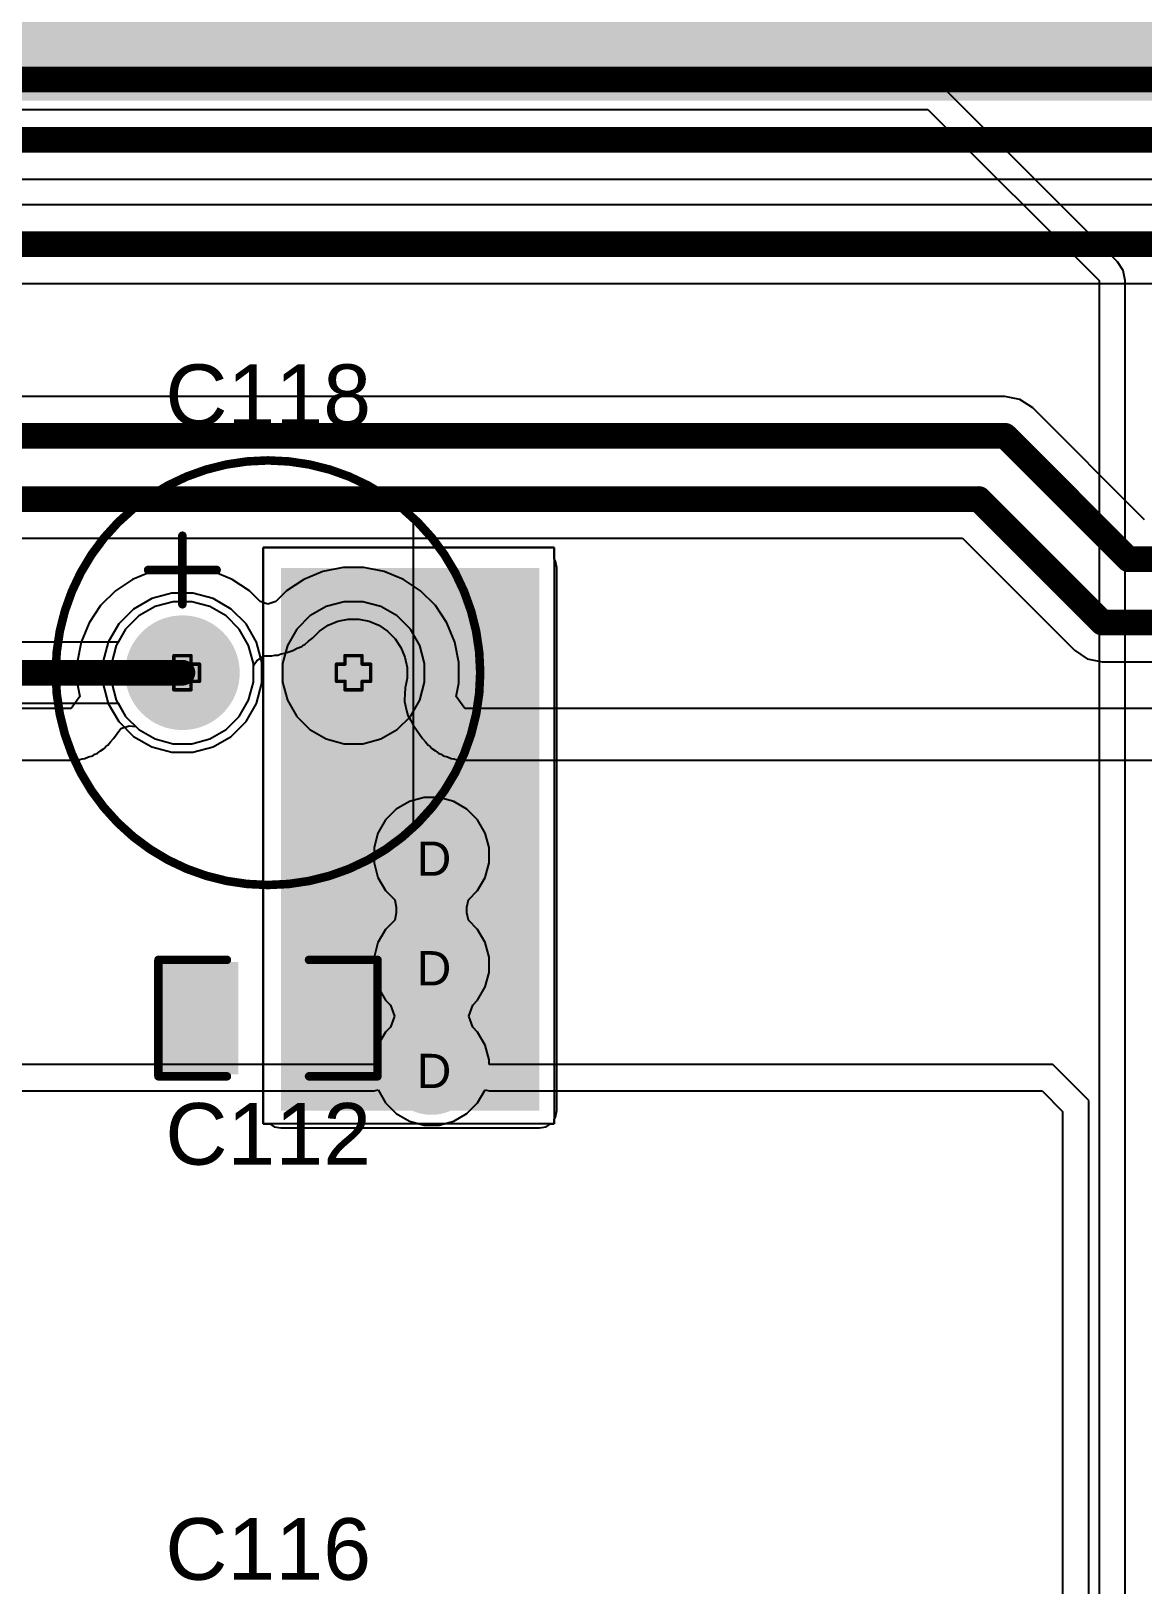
# Model space of a CAD drawing. Header units: inches. Extents: x 0 to 5379, y 0 to 5429.
# Drawn here: x 195.46 to 211.96, y 44.91 to 67.96 of the extents above; entities that cross this region are included whole.
import ezdxf

# ---------------------------------------------------------------- set-up
doc = ezdxf.new("R2010")
doc.units = ezdxf.units.IN
for name, color, linetype in [('Bottom Layer', 5, 'Continuous'), ('Bottom Solder', 6, 'Continuous'), ('Drill Drawing', 1, 'Continuous'), ('GND01', 16, 'Continuous'), ('GND02', 76, 'Continuous'), ('Multi-Layer', 9, 'Continuous'), ('Pad Holes', 156, 'Continuous'), ('PWR', 156, 'Continuous'), ('SIG 01', 90, 'Continuous'), ('Top Layer', 1, 'Continuous'), ('Top Overlay', 2, 'Continuous'), ('Top Paste', 8, 'Continuous'), ('Top Solder', 216, 'Continuous'), ('Via Holes', 16, 'Continuous')]:
    doc.layers.add(name, color=color, linetype=linetype)
doc.styles.add('Arial', font='', dxfattribs={"height": 0.2})
doc.styles.get('Arial').set_extended_font_data('Arial')

# ---------------------------------------------------------------- blocks, each defined once
blk = doc.blocks.new('SPE1VM221E12OL_1009')
at = {"layer": 'Bottom Layer'}
h = blk.add_hatch(color=5, dxfattribs=at)
edge = h.paths.add_edge_path()
edge.add_arc((-1.27, 0), 0.8, 0, 360)
h = blk.add_hatch(color=5, dxfattribs=at)
edge = h.paths.add_edge_path()
edge.add_arc((1.27, 0), 0.8, 0, 360)
at = {"layer": 'Bottom Solder'}
h = blk.add_hatch(color=6, dxfattribs=at)
edge = h.paths.add_edge_path()
edge.add_arc((-1.27, 0), 0.851, 0, 360)
h = blk.add_hatch(color=6, dxfattribs=at)
edge = h.paths.add_edge_path()
edge.add_arc((1.27, 0), 0.851, 0, 360)
at = {"layer": 'GND01'}
h = blk.add_hatch(color=16, dxfattribs=at)
edge = h.paths.add_edge_path()
edge.add_arc((-1.27, 0), 0.8, 0, 360)
h = blk.add_hatch(color=16, dxfattribs=at)
edge = h.paths.add_edge_path()
edge.add_arc((1.27, 0), 0.8, 0, 360)
at = {"layer": 'GND02'}
h = blk.add_hatch(color=76, dxfattribs=at)
edge = h.paths.add_edge_path()
edge.add_arc((-1.27, 0), 0.8, 0, 360)
h = blk.add_hatch(color=76, dxfattribs=at)
edge = h.paths.add_edge_path()
edge.add_arc((1.27, 0), 0.8, 0, 360)
at = {"layer": 'Multi-Layer'}
h = blk.add_hatch(color=9, dxfattribs=at)
edge = h.paths.add_edge_path()
edge.add_arc((-1.27, 0), 0.8, 0, 360)
h = blk.add_hatch(color=9, dxfattribs=at)
edge = h.paths.add_edge_path()
edge.add_arc((1.27, 0), 0.8, 0, 360)
at = {"layer": 'Pad Holes'}
h = blk.add_hatch(color=7, dxfattribs=at)
edge = h.paths.add_edge_path()
edge.add_arc((-1.27, 0), 0.5, 0, 360)
h = blk.add_hatch(color=7, dxfattribs=at)
edge = h.paths.add_edge_path()
edge.add_arc((1.27, 0), 0.5, 0, 360)
at = {"layer": 'PWR'}
h = blk.add_hatch(color=156, dxfattribs=at)
edge = h.paths.add_edge_path()
edge.add_arc((-1.27, 0), 0.8, 0, 360)
h = blk.add_hatch(color=156, dxfattribs=at)
edge = h.paths.add_edge_path()
edge.add_arc((1.27, 0), 0.8, 0, 360)
at = {"layer": 'SIG 01'}
h = blk.add_hatch(color=90, dxfattribs=at)
edge = h.paths.add_edge_path()
edge.add_arc((-1.27, 0), 0.8, 0, 360)
h = blk.add_hatch(color=90, dxfattribs=at)
edge = h.paths.add_edge_path()
edge.add_arc((1.27, 0), 0.8, 0, 360)
at = {"layer": 'Top Layer'}
h = blk.add_hatch(color=1, dxfattribs=at)
edge = h.paths.add_edge_path()
edge.add_arc((-1.27, 0), 0.8, 0, 360)
h = blk.add_hatch(color=1, dxfattribs=at)
edge = h.paths.add_edge_path()
edge.add_arc((1.27, 0), 0.8, 0, 360)
at = {"layer": 'Top Solder'}
h = blk.add_hatch(color=216, dxfattribs=at)
edge = h.paths.add_edge_path()
edge.add_arc((-1.27, 0), 0.851, 0, 360)
h = blk.add_hatch(color=216, dxfattribs=at)
edge = h.paths.add_edge_path()
edge.add_arc((1.27, 0), 0.851, 0, 360)
at = {"layer": 'Top Overlay'}
for p, q in [((2.159, -2.286), (2.159, 2.286)), ((2.159, 2.286), (2.319, 2.142)), ((2.319, 2.142), (2.595, 1.812)), ((2.595, 1.812), (2.822, 1.447)), ((2.822, 1.447), (2.997, 1.054)), ((2.997, 1.054), (3.115, 0.641)), ((3.115, 0.641), (3.175, 0.215)), ((3.175, 0.215), (3.175, -0.215)), ((3.175, -0.215), (3.115, -0.641)), ((3.115, -0.641), (2.997, -1.054)), ((2.997, -1.054), (2.822, -1.447)), ((2.822, -1.447), (2.595, -1.812)), ((2.595, -1.812), (2.319, -2.142)), ((2.319, -2.142), (2.159, -2.286)), ((2.159, -2.286), (2.159, -2.286))]:
    blk.add_line(p, q, dxfattribs=at)
for points in [[(3.15, 0, 0.127, 0.127, 1), (-3.15, 0, 0.127, 0.127, 1)], [(-1.302, 2.032, 0.0635, 0.0635, 1), (-1.238, 2.032, 0.0635, 0.0635, 1)], [(-1.81, 1.524, 0.0635, 0.0635, 1), (-1.746, 1.524, 0.0635, 0.0635, 1)], [(-0.794, 1.524, 0.0635, 0.0635, 1), (-0.73, 1.524, 0.0635, 0.0635, 1)], [(-1.302, 1.016, 0.0635, 0.0635, 1), (-1.238, 1.016, 0.0635, 0.0635, 1)], [(-3.181, 0, 0.0635, 0.0635, 1), (-3.118, 0, 0.0635, 0.0635, 1)], [(3.118, 0, 0.0635, 0.0635, 1), (3.181, 0, 0.0635, 0.0635, 1)]]:
    blk.add_lwpolyline(points, format="xyseb", close=True, dxfattribs=at)
for points in [[(-1.27, 1.016, 0.127, 0.127, 0), (-1.27, 2.032, 0.127, 0.127, 0)], [(-1.778, 1.524, 0.127, 0.127, 0), (-0.762, 1.524, 0.127, 0.127, 0)]]:
    blk.add_lwpolyline(points, format="xyseb", dxfattribs=at)
blk = doc.blocks.new('C___0805_1015')
at = {"layer": 'Top Layer'}
for points in [[(-1.524, 0.762), (-0.508, 0.762), (-0.508, -0.762), (-1.524, -0.762)], [(0.508, 0.762), (1.524, 0.762), (1.524, -0.762), (0.508, -0.762)]]:
    blk.add_hatch(color=1, dxfattribs=at).paths.add_polyline_path(points)
at = {"layer": 'Top Paste'}
for points in [[(-1.524, 0.762), (-0.508, 0.762), (-0.508, -0.762), (-1.524, -0.762)], [(0.508, 0.762), (1.524, 0.762), (1.524, -0.762), (0.508, -0.762)]]:
    blk.add_hatch(color=8, dxfattribs=at).paths.add_polyline_path(points)
at = {"layer": 'Top Solder'}
for points in [[(-1.594, 0.832), (-0.438, 0.832), (-0.438, -0.832), (-1.594, -0.832)], [(0.438, 0.832), (1.594, 0.832), (1.594, -0.832), (0.438, -0.832)]]:
    blk.add_hatch(color=216, dxfattribs=at).paths.add_polyline_path(points)
at = {"layer": 'Top Overlay'}
for points in [[(-1.626, 0.864, 0.127, 0.127, 0), (-1.626, -0.864, 0.127, 0.127, 0)], [(-0.61, 0.864, 0.127, 0.127, 0), (-1.626, 0.864, 0.127, 0.127, 0)], [(1.626, 0.864, 0.127, 0.127, 0), (0.61, 0.864, 0.127, 0.127, 0)], [(1.626, 0.864, 0.127, 0.127, 0), (1.626, -0.864, 0.127, 0.127, 0)], [(-0.61, -0.864, 0.127, 0.127, 0), (-1.626, -0.864, 0.127, 0.127, 0)], [(1.626, -0.864, 0.127, 0.127, 0), (0.61, -0.864, 0.127, 0.127, 0)]]:
    blk.add_lwpolyline(points, format="xyseb", dxfattribs=at)
for points in [[(-1.657, 0.864, 0.0635, 0.0635, 1), (-1.594, 0.864, 0.0635, 0.0635, 1)], [(-1.657, 0.864, 0.0635, 0.0635, 1), (-1.594, 0.864, 0.0635, 0.0635, 1)], [(-0.641, 0.864, 0.0635, 0.0635, 1), (-0.578, 0.864, 0.0635, 0.0635, 1)], [(0.578, 0.864, 0.0635, 0.0635, 1), (0.641, 0.864, 0.0635, 0.0635, 1)], [(1.594, 0.864, 0.0635, 0.0635, 1), (1.657, 0.864, 0.0635, 0.0635, 1)], [(1.594, 0.864, 0.0635, 0.0635, 1), (1.657, 0.864, 0.0635, 0.0635, 1)], [(-1.657, -0.864, 0.0635, 0.0635, 1), (-1.594, -0.864, 0.0635, 0.0635, 1)], [(-1.657, -0.864, 0.0635, 0.0635, 1), (-1.594, -0.864, 0.0635, 0.0635, 1)], [(-0.641, -0.864, 0.0635, 0.0635, 1), (-0.578, -0.864, 0.0635, 0.0635, 1)], [(0.578, -0.864, 0.0635, 0.0635, 1), (0.641, -0.864, 0.0635, 0.0635, 1)], [(1.594, -0.864, 0.0635, 0.0635, 1), (1.657, -0.864, 0.0635, 0.0635, 1)], [(1.594, -0.864, 0.0635, 0.0635, 1), (1.657, -0.864, 0.0635, 0.0635, 1)]]:
    blk.add_lwpolyline(points, format="xyseb", close=True, dxfattribs=at)

msp = doc.modelspace()

# ---------------------------------------------------------------- hatches: boundary and pattern name
at = {"layer": 'Bottom Layer'}
h = msp.add_hatch(color=5, dxfattribs=at)
edge = h.paths.add_edge_path()
edge.add_arc((201.401, 55.735), 0.6, 0, 360)
h = msp.add_hatch(color=5, dxfattribs=at)
edge = h.paths.add_edge_path()
edge.add_arc((201.401, 54.109), 0.6, 0, 360)
h = msp.add_hatch(color=5, dxfattribs=at)
edge = h.paths.add_edge_path()
edge.add_arc((201.401, 52.585), 0.6, 0, 360)
at = {"layer": 'Bottom Solder'}
msp.add_hatch(color=6, dxfattribs=at).paths.add_polyline_path([(191.321, 66.929), (348.971, 66.929), (348.971, 71.631), (191.321, 71.631)])
h = msp.add_hatch(color=6, dxfattribs=at)
edge = h.paths.add_edge_path()
edge.add_arc((201.401, 55.735), 0.702, 0, 360)
h = msp.add_hatch(color=6, dxfattribs=at)
edge = h.paths.add_edge_path()
edge.add_arc((201.401, 54.109), 0.702, 0, 360)
h = msp.add_hatch(color=6, dxfattribs=at)
edge = h.paths.add_edge_path()
edge.add_arc((201.401, 52.585), 0.702, 0, 360)
at = {"layer": 'GND01'}
h = msp.add_hatch(color=16, dxfattribs=at)
edge = h.paths.add_edge_path()
edge.add_arc((201.401, 55.735), 0.6, 0, 360)
h = msp.add_hatch(color=16, dxfattribs=at)
edge = h.paths.add_edge_path()
edge.add_arc((201.401, 54.109), 0.6, 0, 360)
h = msp.add_hatch(color=16, dxfattribs=at)
edge = h.paths.add_edge_path()
edge.add_arc((201.401, 52.585), 0.6, 0, 360)
at = {"layer": 'GND02'}
h = msp.add_hatch(color=76, dxfattribs=at)
edge = h.paths.add_edge_path()
edge.add_arc((201.401, 55.735), 0.6, 0, 360)
h = msp.add_hatch(color=76, dxfattribs=at)
edge = h.paths.add_edge_path()
edge.add_arc((201.401, 54.109), 0.6, 0, 360)
h = msp.add_hatch(color=76, dxfattribs=at)
edge = h.paths.add_edge_path()
edge.add_arc((201.401, 52.585), 0.6, 0, 360)
at = {"layer": 'PWR'}
h = msp.add_hatch(color=156, dxfattribs=at)
edge = h.paths.add_edge_path()
edge.add_arc((201.401, 55.735), 0.6, 0, 360)
h = msp.add_hatch(color=156, dxfattribs=at)
edge = h.paths.add_edge_path()
edge.add_arc((201.401, 54.109), 0.6, 0, 360)
h = msp.add_hatch(color=156, dxfattribs=at)
edge = h.paths.add_edge_path()
edge.add_arc((201.401, 52.585), 0.6, 0, 360)
at = {"layer": 'SIG 01'}
h = msp.add_hatch(color=90, dxfattribs=at)
edge = h.paths.add_edge_path()
edge.add_arc((201.401, 55.735), 0.6, 0, 360)
h = msp.add_hatch(color=90, dxfattribs=at)
edge = h.paths.add_edge_path()
edge.add_arc((201.401, 54.109), 0.6, 0, 360)
h = msp.add_hatch(color=90, dxfattribs=at)
edge = h.paths.add_edge_path()
edge.add_arc((201.401, 52.585), 0.6, 0, 360)
at = {"layer": 'Top Layer'}
msp.add_hatch(color=1, dxfattribs=at).paths.add_polyline_path([(199.166, 51.947), (203.001, 51.947), (203.001, 59.998), (199.166, 59.998)])
h = msp.add_hatch(color=1, dxfattribs=at)
edge = h.paths.add_edge_path()
edge.add_arc((201.401, 55.735), 0.6, 0, 360)
h = msp.add_hatch(color=1, dxfattribs=at)
edge = h.paths.add_edge_path()
edge.add_arc((201.401, 54.109), 0.6, 0, 360)
h = msp.add_hatch(color=1, dxfattribs=at)
edge = h.paths.add_edge_path()
edge.add_arc((201.401, 52.585), 0.6, 0, 360)
at = {"layer": 'Top Solder'}
h = msp.add_hatch(color=216, dxfattribs=at)
edge = h.paths.add_edge_path()
edge.add_arc((201.401, 55.735), 0.702, 0, 360)
h = msp.add_hatch(color=216, dxfattribs=at)
edge = h.paths.add_edge_path()
edge.add_arc((201.401, 54.109), 0.702, 0, 360)
h = msp.add_hatch(color=216, dxfattribs=at)
edge = h.paths.add_edge_path()
edge.add_arc((201.401, 52.585), 0.702, 0, 360)
at = {"layer": 'Via Holes'}
h = msp.add_hatch(color=7, dxfattribs=at)
edge = h.paths.add_edge_path()
edge.add_arc((201.401, 55.735), 0.35, 0, 360)
h = msp.add_hatch(color=7, dxfattribs=at)
edge = h.paths.add_edge_path()
edge.add_arc((201.401, 54.109), 0.35, 0, 360)
h = msp.add_hatch(color=7, dxfattribs=at)
edge = h.paths.add_edge_path()
edge.add_arc((201.401, 52.585), 0.35, 0, 360)

# ---------------------------------------------------------------- linework, layer by layer
at = {"layer": 'Bottom Layer'}
for p, q in [((197.55, 60.005), (197.248, 59.945)), ((197.857, 60.005), (197.55, 60.005)), ((198.159, 59.945), (197.857, 60.005)), ((200.09, 60.005), (199.788, 59.945)), ((200.397, 60.005), (200.09, 60.005)), ((200.699, 59.945), (200.397, 60.005)), ((196.964, 59.827), (196.708, 59.656)), ((197.248, 59.945), (196.964, 59.827)), ((198.443, 59.827), (198.159, 59.945)), ((198.699, 59.656), (198.443, 59.827)), ((199.504, 59.827), (199.248, 59.656)), ((199.788, 59.945), (199.504, 59.827)), ((200.983, 59.827), (200.699, 59.945)), ((201.239, 59.656), (200.983, 59.827)), ((196.708, 59.656), (196.49, 59.438)), ((198.857, 59.498), (198.699, 59.656)), ((198.973, 59.458), (198.857, 59.498)), ((199.09, 59.498), (198.973, 59.458)), ((199.248, 59.656), (199.09, 59.498)), ((201.457, 59.438), (201.239, 59.656)), ((196.49, 59.438), (196.319, 59.182)), ((201.628, 59.182), (201.457, 59.438)), ((196.319, 59.182), (196.202, 58.898)), ((199.634, 58.955), (199.738, 59.059)), ((199.738, 59.059), (199.868, 59.146)), ((199.868, 59.146), (200.012, 59.206)), ((200.012, 59.206), (200.165, 59.236)), ((200.165, 59.236), (200.322, 59.236)), ((200.322, 59.236), (200.475, 59.206)), ((200.475, 59.206), (200.619, 59.146)), ((200.619, 59.146), (200.749, 59.059)), ((200.749, 59.059), (200.86, 58.948)), ((201.745, 58.898), (201.628, 59.182)), ((196.202, 58.898), (196.141, 58.596)), ((199.342, 58.772), (199.407, 58.805)), ((199.407, 58.805), (199.475, 58.833)), ((199.475, 58.833), (199.497, 58.85)), ((199.497, 58.85), (199.522, 58.862)), ((199.522, 58.862), (199.576, 58.911)), ((199.576, 58.911), (199.634, 58.955)), ((200.86, 58.948), (200.947, 58.818)), ((200.947, 58.818), (201.006, 58.674)), ((201.805, 58.596), (201.745, 58.898)), ((196.141, 58.596), (196.141, 58.289)), ((198.757, 58.539), (198.772, 58.574)), ((198.772, 58.574), (198.807, 58.617)), ((198.807, 58.617), (198.912, 58.693)), ((198.912, 58.693), (198.918, 58.691)), ((198.918, 58.691), (198.974, 58.695)), ((198.974, 58.695), (199.029, 58.691)), ((199.029, 58.691), (199.073, 58.701)), ((199.073, 58.701), (199.119, 58.703)), ((199.119, 58.703), (199.171, 58.721)), ((199.171, 58.721), (199.225, 58.732)), ((199.225, 58.732), (199.342, 58.772)), ((201.006, 58.674), (201.037, 58.521)), ((201.805, 58.289), (201.805, 58.596)), ((198.757, 58.304), (198.757, 58.539)), ((201.037, 58.364), (201.012, 58.24)), ((201.037, 58.521), (201.037, 58.364)), ((196.141, 58.289), (196.181, 58.09)), ((198.686, 58.036), (198.757, 58.304)), ((201.005, 58.128), (200.999, 58.04)), ((201.008, 58.216), (201.005, 58.128)), ((201.011, 58.228), (201.008, 58.216)), ((201.012, 58.24), (201.011, 58.228)), ((201.766, 58.09), (201.805, 58.289)), ((196.054, 57.912), (190.729, 57.912)), ((196.181, 58.09), (196.054, 57.912)), ((198.547, 57.795), (198.686, 58.036)), ((200.999, 58.04), (201.001, 58.028)), ((201.001, 58.028), (201.001, 58.016)), ((201.001, 58.016), (201.021, 57.929)), ((201.021, 57.929), (201.038, 57.843)), ((201.893, 57.912), (201.766, 58.09)), ((236.042, 57.912), (201.893, 57.912)), ((196.788, 57.617), (196.911, 57.655)), ((196.911, 57.655), (197.01, 57.646)), ((197.01, 57.646), (197.056, 57.599)), ((198.351, 57.599), (198.547, 57.795)), ((201.038, 57.843), (201.043, 57.832)), ((201.043, 57.832), (201.046, 57.82)), ((201.046, 57.82), (201.088, 57.742)), ((201.088, 57.742), (201.127, 57.663)), ((201.127, 57.663), (201.135, 57.654)), ((201.135, 57.654), (201.141, 57.643)), ((201.141, 57.643), (201.268, 57.465)), ((196.598, 57.369), (196.636, 57.419)), ((196.636, 57.419), (196.679, 57.465)), ((196.679, 57.465), (196.788, 57.617)), ((197.056, 57.599), (197.297, 57.46)), ((197.297, 57.46), (197.565, 57.389)), ((197.842, 57.389), (198.11, 57.46)), ((198.11, 57.46), (198.351, 57.599)), ((201.268, 57.465), (201.311, 57.419)), ((201.311, 57.419), (201.349, 57.369)), ((196.253, 57.17), (196.312, 57.194)), ((196.312, 57.194), (196.372, 57.212)), ((196.372, 57.212), (196.404, 57.232)), ((196.404, 57.232), (196.438, 57.246)), ((196.438, 57.246), (196.489, 57.285)), ((196.489, 57.285), (196.542, 57.319)), ((196.542, 57.319), (196.568, 57.346)), ((196.568, 57.346), (196.598, 57.369)), ((197.565, 57.389), (197.842, 57.389)), ((201.349, 57.369), (201.379, 57.346)), ((201.379, 57.346), (201.404, 57.319)), ((201.404, 57.319), (201.458, 57.285)), ((201.458, 57.285), (201.509, 57.246)), ((201.509, 57.246), (201.543, 57.232)), ((201.543, 57.232), (201.575, 57.212)), ((201.575, 57.212), (201.635, 57.194)), ((201.635, 57.194), (201.694, 57.17)), ((190.729, 57.143), (196.054, 57.143)), ((196.054, 57.143), (196.117, 57.152)), ((196.117, 57.152), (196.18, 57.154)), ((196.18, 57.154), (196.216, 57.165)), ((196.216, 57.165), (196.253, 57.17)), ((201.694, 57.17), (201.731, 57.165)), ((201.731, 57.165), (201.767, 57.154)), ((201.767, 57.154), (201.83, 57.152)), ((201.83, 57.152), (201.893, 57.143)), ((201.893, 57.143), (236.042, 57.143))]:
    msp.add_line(p, q, dxfattribs=at)
at = {"layer": 'Drill Drawing'}
for points in [[(197.449, 58.316, 0.0508, 0.0508, 0), (197.449, 58.57, 0.0508, 0.0508, 0)], [(197.449, 58.57, 0.0508, 0.0508, 0), (197.576, 58.57, 0.0508, 0.0508, 0)], [(197.576, 58.57, 0.0508, 0.0508, 0), (197.576, 58.697, 0.0508, 0.0508, 0)], [(197.576, 58.697, 0.0508, 0.0508, 0), (197.83, 58.697, 0.0508, 0.0508, 0)], [(197.83, 58.57, 0.0508, 0.0508, 0), (197.83, 58.697, 0.0508, 0.0508, 0)], [(197.83, 58.57, 0.0508, 0.0508, 0), (197.957, 58.57, 0.0508, 0.0508, 0)], [(197.957, 58.316, 0.0508, 0.0508, 0), (197.957, 58.57, 0.0508, 0.0508, 0)], [(199.989, 58.316, 0.0508, 0.0508, 0), (199.989, 58.57, 0.0508, 0.0508, 0)], [(199.989, 58.57, 0.0508, 0.0508, 0), (200.116, 58.57, 0.0508, 0.0508, 0)], [(200.116, 58.57, 0.0508, 0.0508, 0), (200.116, 58.697, 0.0508, 0.0508, 0)], [(200.116, 58.697, 0.0508, 0.0508, 0), (200.37, 58.697, 0.0508, 0.0508, 0)], [(200.37, 58.57, 0.0508, 0.0508, 0), (200.37, 58.697, 0.0508, 0.0508, 0)], [(200.37, 58.57, 0.0508, 0.0508, 0), (200.497, 58.57, 0.0508, 0.0508, 0)], [(200.497, 58.316, 0.0508, 0.0508, 0), (200.497, 58.57, 0.0508, 0.0508, 0)], [(197.449, 58.316, 0.0508, 0.0508, 0), (197.576, 58.316, 0.0508, 0.0508, 0)], [(197.576, 58.189, 0.0508, 0.0508, 0), (197.576, 58.316, 0.0508, 0.0508, 0)], [(197.83, 58.316, 0.0508, 0.0508, 0), (197.957, 58.316, 0.0508, 0.0508, 0)], [(197.83, 58.189, 0.0508, 0.0508, 0), (197.83, 58.316, 0.0508, 0.0508, 0)], [(199.989, 58.316, 0.0508, 0.0508, 0), (200.116, 58.316, 0.0508, 0.0508, 0)], [(200.116, 58.189, 0.0508, 0.0508, 0), (200.116, 58.316, 0.0508, 0.0508, 0)], [(200.37, 58.316, 0.0508, 0.0508, 0), (200.497, 58.316, 0.0508, 0.0508, 0)], [(200.37, 58.189, 0.0508, 0.0508, 0), (200.37, 58.316, 0.0508, 0.0508, 0)], [(197.576, 58.189, 0.0508, 0.0508, 0), (197.83, 58.189, 0.0508, 0.0508, 0)], [(200.116, 58.189, 0.0508, 0.0508, 0), (200.37, 58.189, 0.0508, 0.0508, 0)]]:
    msp.add_lwpolyline(points, format="xyseb", dxfattribs=at)
for points in [[(197.437, 58.57, 0.0254, 0.0254, 1), (197.462, 58.57, 0.0254, 0.0254, 1)], [(197.437, 58.57, 0.0254, 0.0254, 1), (197.462, 58.57, 0.0254, 0.0254, 1)], [(197.564, 58.697, 0.0254, 0.0254, 1), (197.589, 58.697, 0.0254, 0.0254, 1)], [(197.564, 58.697, 0.0254, 0.0254, 1), (197.589, 58.697, 0.0254, 0.0254, 1)], [(197.564, 58.57, 0.0254, 0.0254, 1), (197.589, 58.57, 0.0254, 0.0254, 1)], [(197.564, 58.57, 0.0254, 0.0254, 1), (197.589, 58.57, 0.0254, 0.0254, 1)], [(197.818, 58.697, 0.0254, 0.0254, 1), (197.843, 58.697, 0.0254, 0.0254, 1)], [(197.818, 58.697, 0.0254, 0.0254, 1), (197.843, 58.697, 0.0254, 0.0254, 1)], [(197.818, 58.57, 0.0254, 0.0254, 1), (197.843, 58.57, 0.0254, 0.0254, 1)], [(197.818, 58.57, 0.0254, 0.0254, 1), (197.843, 58.57, 0.0254, 0.0254, 1)], [(197.945, 58.57, 0.0254, 0.0254, 1), (197.97, 58.57, 0.0254, 0.0254, 1)], [(197.945, 58.57, 0.0254, 0.0254, 1), (197.97, 58.57, 0.0254, 0.0254, 1)], [(199.977, 58.57, 0.0254, 0.0254, 1), (200.002, 58.57, 0.0254, 0.0254, 1)], [(199.977, 58.57, 0.0254, 0.0254, 1), (200.002, 58.57, 0.0254, 0.0254, 1)], [(200.104, 58.697, 0.0254, 0.0254, 1), (200.129, 58.697, 0.0254, 0.0254, 1)], [(200.104, 58.697, 0.0254, 0.0254, 1), (200.129, 58.697, 0.0254, 0.0254, 1)], [(200.104, 58.57, 0.0254, 0.0254, 1), (200.129, 58.57, 0.0254, 0.0254, 1)], [(200.104, 58.57, 0.0254, 0.0254, 1), (200.129, 58.57, 0.0254, 0.0254, 1)], [(200.358, 58.697, 0.0254, 0.0254, 1), (200.383, 58.697, 0.0254, 0.0254, 1)], [(200.358, 58.697, 0.0254, 0.0254, 1), (200.383, 58.697, 0.0254, 0.0254, 1)], [(200.358, 58.57, 0.0254, 0.0254, 1), (200.383, 58.57, 0.0254, 0.0254, 1)], [(200.358, 58.57, 0.0254, 0.0254, 1), (200.383, 58.57, 0.0254, 0.0254, 1)], [(200.485, 58.57, 0.0254, 0.0254, 1), (200.51, 58.57, 0.0254, 0.0254, 1)], [(200.485, 58.57, 0.0254, 0.0254, 1), (200.51, 58.57, 0.0254, 0.0254, 1)], [(197.437, 58.316, 0.0254, 0.0254, 1), (197.462, 58.316, 0.0254, 0.0254, 1)], [(197.437, 58.316, 0.0254, 0.0254, 1), (197.462, 58.316, 0.0254, 0.0254, 1)], [(197.564, 58.316, 0.0254, 0.0254, 1), (197.589, 58.316, 0.0254, 0.0254, 1)], [(197.564, 58.316, 0.0254, 0.0254, 1), (197.589, 58.316, 0.0254, 0.0254, 1)], [(197.818, 58.316, 0.0254, 0.0254, 1), (197.843, 58.316, 0.0254, 0.0254, 1)], [(197.818, 58.316, 0.0254, 0.0254, 1), (197.843, 58.316, 0.0254, 0.0254, 1)], [(197.945, 58.316, 0.0254, 0.0254, 1), (197.97, 58.316, 0.0254, 0.0254, 1)], [(197.945, 58.316, 0.0254, 0.0254, 1), (197.97, 58.316, 0.0254, 0.0254, 1)], [(199.977, 58.316, 0.0254, 0.0254, 1), (200.002, 58.316, 0.0254, 0.0254, 1)], [(199.977, 58.316, 0.0254, 0.0254, 1), (200.002, 58.316, 0.0254, 0.0254, 1)], [(200.104, 58.316, 0.0254, 0.0254, 1), (200.129, 58.316, 0.0254, 0.0254, 1)], [(200.104, 58.316, 0.0254, 0.0254, 1), (200.129, 58.316, 0.0254, 0.0254, 1)], [(200.358, 58.316, 0.0254, 0.0254, 1), (200.383, 58.316, 0.0254, 0.0254, 1)], [(200.358, 58.316, 0.0254, 0.0254, 1), (200.383, 58.316, 0.0254, 0.0254, 1)], [(200.485, 58.316, 0.0254, 0.0254, 1), (200.51, 58.316, 0.0254, 0.0254, 1)], [(200.485, 58.316, 0.0254, 0.0254, 1), (200.51, 58.316, 0.0254, 0.0254, 1)], [(197.564, 58.189, 0.0254, 0.0254, 1), (197.589, 58.189, 0.0254, 0.0254, 1)], [(197.564, 58.189, 0.0254, 0.0254, 1), (197.589, 58.189, 0.0254, 0.0254, 1)], [(197.818, 58.189, 0.0254, 0.0254, 1), (197.843, 58.189, 0.0254, 0.0254, 1)], [(197.818, 58.189, 0.0254, 0.0254, 1), (197.843, 58.189, 0.0254, 0.0254, 1)], [(200.104, 58.189, 0.0254, 0.0254, 1), (200.129, 58.189, 0.0254, 0.0254, 1)], [(200.104, 58.189, 0.0254, 0.0254, 1), (200.129, 58.189, 0.0254, 0.0254, 1)], [(200.358, 58.189, 0.0254, 0.0254, 1), (200.383, 58.189, 0.0254, 0.0254, 1)], [(200.358, 58.189, 0.0254, 0.0254, 1), (200.383, 58.189, 0.0254, 0.0254, 1)]]:
    msp.add_lwpolyline(points, format="xyseb", close=True, dxfattribs=at)
at = {"layer": 'GND01'}
for p, q in [((197.565, 59.497), (197.297, 59.425)), ((197.842, 59.497), (197.565, 59.497)), ((198.11, 59.425), (197.842, 59.497)), ((197.056, 59.286), (196.86, 59.09)), ((197.297, 59.425), (197.056, 59.286)), ((198.351, 59.286), (198.11, 59.425)), ((198.547, 59.09), (198.351, 59.286)), ((196.86, 59.09), (196.721, 58.849)), ((198.686, 58.849), (198.547, 59.09)), ((196.721, 58.849), (196.649, 58.581)), ((198.757, 58.581), (198.686, 58.849)), ((196.649, 58.581), (196.649, 58.304)), ((198.757, 58.304), (198.757, 58.581)), ((196.649, 58.304), (196.721, 58.036)), ((198.686, 58.036), (198.757, 58.304)), ((196.721, 58.036), (196.86, 57.795)), ((198.547, 57.795), (198.686, 58.036)), ((196.86, 57.795), (197.056, 57.599)), ((198.351, 57.599), (198.547, 57.795)), ((197.056, 57.599), (197.297, 57.46)), ((197.297, 57.46), (197.565, 57.389)), ((197.842, 57.389), (198.11, 57.46)), ((198.11, 57.46), (198.351, 57.599)), ((197.565, 57.389), (197.842, 57.389))]:
    msp.add_line(p, q, dxfattribs=at)
at = {"layer": 'GND02'}
for p, q in [((197.565, 59.497), (197.297, 59.425)), ((197.842, 59.497), (197.565, 59.497)), ((198.11, 59.425), (197.842, 59.497)), ((197.056, 59.286), (196.86, 59.09)), ((197.297, 59.425), (197.056, 59.286)), ((198.351, 59.286), (198.11, 59.425)), ((198.547, 59.09), (198.351, 59.286)), ((196.86, 59.09), (196.721, 58.849)), ((198.686, 58.849), (198.547, 59.09)), ((196.721, 58.849), (196.649, 58.581)), ((198.757, 58.581), (198.686, 58.849)), ((196.649, 58.581), (196.649, 58.304)), ((198.757, 58.304), (198.757, 58.581)), ((196.649, 58.304), (196.721, 58.036)), ((198.686, 58.036), (198.757, 58.304)), ((196.721, 58.036), (196.86, 57.795)), ((198.547, 57.795), (198.686, 58.036)), ((196.86, 57.795), (197.056, 57.599)), ((198.351, 57.599), (198.547, 57.795)), ((197.056, 57.599), (197.297, 57.46)), ((197.297, 57.46), (197.565, 57.389)), ((197.842, 57.389), (198.11, 57.46)), ((198.11, 57.46), (198.351, 57.599)), ((197.565, 57.389), (197.842, 57.389))]:
    msp.add_line(p, q, dxfattribs=at)
at = {"layer": 'PWR'}
for p, q in [((197.565, 59.497), (197.297, 59.425)), ((197.842, 59.497), (197.565, 59.497)), ((198.11, 59.425), (197.842, 59.497)), ((200.105, 59.497), (199.837, 59.425)), ((200.382, 59.497), (200.105, 59.497)), ((200.65, 59.425), (200.382, 59.497)), ((197.056, 59.286), (196.86, 59.09)), ((197.297, 59.425), (197.056, 59.286)), ((198.351, 59.286), (198.11, 59.425)), ((198.547, 59.09), (198.351, 59.286)), ((199.596, 59.286), (199.4, 59.09)), ((199.837, 59.425), (199.596, 59.286)), ((200.891, 59.286), (200.65, 59.425)), ((201.087, 59.09), (200.891, 59.286)), ((196.86, 59.09), (196.748, 58.896)), ((198.686, 58.849), (198.547, 59.09)), ((199.4, 59.09), (199.261, 58.849)), ((201.226, 58.849), (201.087, 59.09)), ((196.748, 58.896), (189.583, 58.896)), ((198.757, 58.581), (198.686, 58.849)), ((199.261, 58.849), (199.189, 58.581)), ((201.297, 58.581), (201.226, 58.849)), ((198.757, 58.304), (198.757, 58.581)), ((199.189, 58.581), (199.189, 58.304)), ((201.297, 58.304), (201.297, 58.581)), ((198.686, 58.036), (198.757, 58.304)), ((199.189, 58.304), (199.261, 58.036)), ((201.226, 58.036), (201.297, 58.304)), ((189.395, 57.989), (196.748, 57.989)), ((196.748, 57.989), (196.86, 57.795)), ((198.547, 57.795), (198.686, 58.036)), ((199.261, 58.036), (199.4, 57.795)), ((201.087, 57.795), (201.226, 58.036)), ((196.86, 57.795), (197.056, 57.599)), ((198.351, 57.599), (198.547, 57.795)), ((199.4, 57.795), (199.596, 57.599)), ((200.891, 57.599), (201.087, 57.795)), ((197.056, 57.599), (197.297, 57.46)), ((197.297, 57.46), (197.565, 57.389)), ((197.842, 57.389), (198.11, 57.46)), ((198.11, 57.46), (198.351, 57.599)), ((199.596, 57.599), (199.837, 57.46)), ((199.837, 57.46), (200.105, 57.389)), ((200.382, 57.389), (200.65, 57.46)), ((200.65, 57.46), (200.891, 57.599)), ((197.565, 57.389), (197.842, 57.389)), ((200.105, 57.389), (200.382, 57.389)), ((201.072, 56.531), (200.877, 56.418)), ((201.289, 56.589), (201.072, 56.531)), ((201.514, 56.589), (201.289, 56.589)), ((201.731, 56.531), (201.514, 56.589)), ((201.926, 56.418), (201.731, 56.531)), ((200.718, 56.259), (200.605, 56.064)), ((200.877, 56.418), (200.718, 56.259)), ((202.085, 56.259), (201.926, 56.418)), ((202.197, 56.064), (202.085, 56.259)), ((200.605, 56.064), (200.547, 55.847)), ((202.255, 55.847), (202.197, 56.064)), ((200.547, 55.847), (200.547, 55.622)), ((202.255, 55.622), (202.255, 55.847)), ((200.547, 55.622), (200.605, 55.405)), ((202.197, 55.405), (202.255, 55.622)), ((200.605, 55.405), (200.718, 55.21)), ((202.085, 55.21), (202.197, 55.405)), ((200.718, 55.21), (200.855, 55.073)), ((201.947, 55.073), (202.085, 55.21)), ((200.855, 55.073), (200.877, 54.962)), ((200.877, 54.882), (200.855, 54.771)), ((200.877, 54.962), (200.877, 54.882)), ((201.926, 54.962), (201.947, 55.073)), ((201.926, 54.882), (201.926, 54.962)), ((201.947, 54.771), (201.926, 54.882)), ((200.855, 54.771), (200.718, 54.634)), ((202.085, 54.634), (201.947, 54.771)), ((200.605, 54.439), (200.547, 54.222)), ((200.718, 54.634), (200.605, 54.439)), ((202.197, 54.439), (202.085, 54.634)), ((202.255, 54.222), (202.197, 54.439)), ((200.547, 54.222), (200.547, 53.997)), ((202.255, 53.997), (202.255, 54.222)), ((200.547, 53.997), (200.605, 53.78)), ((202.197, 53.78), (202.255, 53.997)), ((200.605, 53.78), (200.718, 53.585)), ((202.085, 53.585), (202.197, 53.78)), ((200.718, 53.585), (200.791, 53.512)), ((200.791, 53.512), (200.849, 53.347)), ((201.954, 53.347), (202.012, 53.512)), ((202.012, 53.512), (202.085, 53.585)), ((200.849, 53.347), (200.791, 53.182)), ((202.012, 53.182), (201.954, 53.347)), ((200.718, 53.11), (200.605, 52.915)), ((200.791, 53.182), (200.718, 53.11)), ((202.085, 53.11), (202.012, 53.182)), ((202.197, 52.915), (202.085, 53.11)), ((200.605, 52.915), (200.547, 52.698)), ((202.255, 52.698), (202.197, 52.915)), ((200.547, 52.629), (187.33, 52.629)), ((200.547, 52.698), (200.547, 52.629)), ((202.255, 52.629), (202.255, 52.698)), ((210.621, 52.629), (202.255, 52.629)), ((211.155, 52.095), (210.621, 52.629)), ((187.33, 52.24), (200.547, 52.24)), ((200.547, 52.24), (200.607, 52.252)), ((200.607, 52.252), (200.718, 52.061)), ((202.085, 52.061), (202.195, 52.252)), ((202.195, 52.252), (202.255, 52.24)), ((202.255, 52.24), (210.461, 52.24)), ((210.461, 52.24), (210.766, 51.934)), ((200.718, 52.061), (200.877, 51.902)), ((200.877, 51.902), (201.072, 51.789)), ((201.731, 51.789), (201.926, 51.902)), ((201.926, 51.902), (202.085, 52.061)), ((210.766, 51.934), (210.766, 20.676)), ((211.155, 20.676), (211.155, 52.095)), ((201.072, 51.789), (201.289, 51.731)), ((201.289, 51.731), (201.514, 51.731)), ((201.514, 51.731), (201.731, 51.789))]:
    msp.add_line(p, q, dxfattribs=at)
msp.add_lwpolyline([(189.395, 58.443, 0.381, 0.381, 0), (197.703, 58.443, 0.381, 0.381, 0)], format="xyseb", dxfattribs=at)
msp.add_lwpolyline([(197.608, 58.443, 0.191, 0.191, 1), (197.799, 58.443, 0.191, 0.191, 1)], format="xyseb", close=True, dxfattribs=at)
at = {"layer": 'SIG 01'}
for p, q in [((152.984, 65.768), (231.532, 65.768)), ((232.028, 65.385), (179.683, 65.385)), ((179.683, 64.22), (232.269, 64.22)), ((209.91, 62.542), (182.612, 62.542)), ((210.133, 62.498), (209.91, 62.542)), ((210.322, 62.371), (210.133, 62.498)), ((211.983, 60.71), (210.322, 62.371)), ((183.389, 60.437), (209.279, 60.437)), ((209.279, 60.437), (210.941, 58.775)), ((197.248, 59.543), (196.978, 59.388)), ((197.548, 59.624), (197.248, 59.543)), ((197.859, 59.624), (197.548, 59.624)), ((198.159, 59.543), (197.859, 59.624)), ((198.429, 59.388), (198.159, 59.543)), ((196.978, 59.388), (196.758, 59.168)), ((198.649, 59.168), (198.429, 59.388)), ((196.758, 59.168), (196.603, 58.898)), ((198.804, 58.898), (198.649, 59.168)), ((196.603, 58.898), (196.522, 58.598)), ((198.884, 58.598), (198.804, 58.898)), ((196.522, 58.598), (196.522, 58.287)), ((198.884, 58.287), (198.884, 58.598)), ((210.941, 58.775), (211.13, 58.649)), ((211.13, 58.649), (211.353, 58.605)), ((211.353, 58.605), (231.209, 58.605)), ((196.522, 58.287), (196.603, 57.987)), ((198.804, 57.987), (198.884, 58.287)), ((196.603, 57.987), (196.758, 57.717)), ((198.649, 57.717), (198.804, 57.987)), ((196.758, 57.717), (196.978, 57.498)), ((198.429, 57.498), (198.649, 57.717)), ((196.978, 57.498), (197.248, 57.342)), ((198.159, 57.342), (198.429, 57.498)), ((197.248, 57.342), (197.548, 57.262)), ((197.548, 57.262), (197.859, 57.262)), ((197.859, 57.262), (198.159, 57.342))]:
    msp.add_line(p, q, dxfattribs=at)
for points in [[(152.34, 67.246, 0.381, 0.381, 0), (231.004, 67.246, 0.381, 0.381, 0)], [(152.743, 66.351, 0.381, 0.381, 0), (231.532, 66.351, 0.381, 0.381, 0)], [(179.33, 64.803, 0.381, 0.381, 0), (232.269, 64.803, 0.381, 0.381, 0)], [(182.612, 61.959, 0.381, 0.381, 0), (209.91, 61.959, 0.381, 0.381, 0)], [(209.91, 61.959, 0.381, 0.381, 0), (211.742, 60.127, 0.381, 0.381, 0)], [(183.147, 61.02, 0.381, 0.381, 0), (209.521, 61.02, 0.381, 0.381, 0)], [(209.521, 61.02, 0.381, 0.381, 0), (211.353, 59.187, 0.381, 0.381, 0)], [(211.742, 60.127, 0.381, 0.381, 0), (230.82, 60.127, 0.381, 0.381, 0)], [(211.353, 59.187, 0.381, 0.381, 0), (231.209, 59.187, 0.381, 0.381, 0)]]:
    msp.add_lwpolyline(points, format="xyseb", dxfattribs=at)
for points in [[(209.815, 61.959, 0.191, 0.191, 1), (210.005, 61.959, 0.191, 0.191, 1)], [(209.815, 61.959, 0.191, 0.191, 1), (210.005, 61.959, 0.191, 0.191, 1)], [(209.425, 61.02, 0.191, 0.191, 1), (209.616, 61.02, 0.191, 0.191, 1)], [(209.425, 61.02, 0.191, 0.191, 1), (209.616, 61.02, 0.191, 0.191, 1)], [(211.647, 60.127, 0.191, 0.191, 1), (211.837, 60.127, 0.191, 0.191, 1)], [(211.647, 60.127, 0.191, 0.191, 1), (211.837, 60.127, 0.191, 0.191, 1)], [(211.257, 59.187, 0.191, 0.191, 1), (211.448, 59.187, 0.191, 0.191, 1)], [(211.257, 59.187, 0.191, 0.191, 1), (211.448, 59.187, 0.191, 0.191, 1)]]:
    msp.add_lwpolyline(points, format="xyseb", close=True, dxfattribs=at)
at = {"layer": 'Top Layer'}
for p, q in [((208.767, 67.19), (187.457, 67.19)), ((208.916, 67.161), (208.767, 67.19)), ((209.042, 67.077), (208.916, 67.161)), ((211.582, 64.537), (209.042, 67.077)), ((187.457, 66.802), (208.767, 66.802)), ((208.767, 66.802), (211.307, 64.262)), ((211.666, 64.411), (211.582, 64.537)), ((211.696, 64.262), (211.666, 64.411)), ((211.307, 64.262), (211.307, 33.566)), ((211.696, 33.954), (211.696, 64.262)), ((198.9, 51.751), (198.9, 60.302)), ((198.9, 60.302), (203.218, 60.302)), ((203.218, 60.302), (198.9, 60.302)), ((198.9, 60.302), (198.9, 51.751)), ((203.218, 60.302), (203.218, 51.751)), ((203.218, 60.131), (203.218, 60.302)), ((203.241, 60.098), (203.218, 60.131)), ((203.26, 59.998), (203.241, 60.098)), ((203.26, 51.947), (203.26, 59.998)), ((203.241, 51.847), (203.26, 51.947)), ((203.218, 51.751), (198.9, 51.751)), ((198.9, 51.751), (199.002, 51.751)), ((199.002, 51.751), (199.067, 51.707)), ((199.067, 51.707), (199.166, 51.688)), ((199.166, 51.688), (203.001, 51.688)), ((203.001, 51.688), (203.101, 51.707)), ((203.101, 51.707), (203.165, 51.751)), ((203.165, 51.751), (203.218, 51.751)), ((203.218, 51.814), (203.241, 51.847)), ((203.218, 51.751), (203.218, 51.814))]:
    msp.add_line(p, q, dxfattribs=at)

# ---------------------------------------------------------------- block references
msp.add_blockref('SPE1VM221E12OL_1009', (198.973, 58.443))
at = {"rotation": 180}
msp.add_blockref('C___0805_1015', (198.973, 53.318), dxfattribs=at)

# ---------------------------------------------------------------- texts
at = {"layer": 'Drill Drawing', "style": 'Arial'}
for p in [(201.181, 55.43), (201.181, 53.804), (201.181, 52.28)]:
    msp.add_text('D', height=0.508, dxfattribs=at).set_placement(p)
at = {"layer": 'Top Overlay', "style": 'Arial'}
for s, p in [('C118', (197.45, 62.103)), ('C112', (197.45, 51.143)), ('C116', (197.45, 44.984))]:
    msp.add_text(s, height=0.9144, dxfattribs=at).set_placement(p)

doc.saveas('drawing.dxf')
